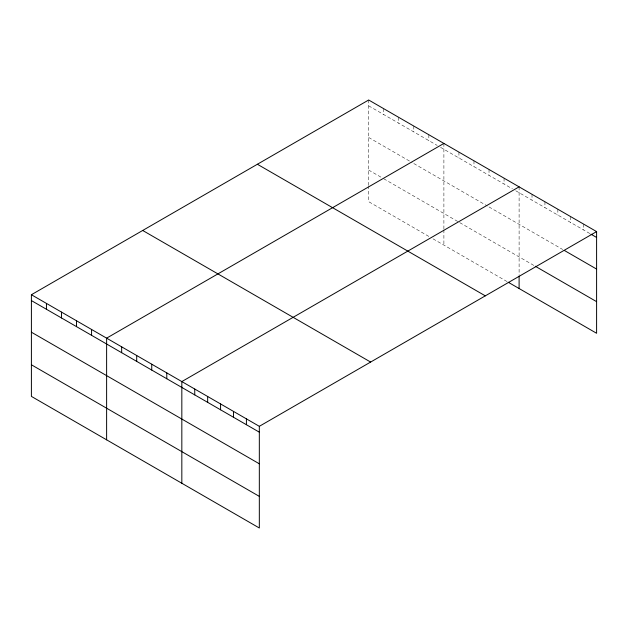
<?xml version="1.0" encoding="UTF-8"?>
<svg xmlns="http://www.w3.org/2000/svg" width="628" height="628" viewBox="0 0 628 628"><rect width="100%" height="100%" fill="white"/><g stroke="black" fill="none" stroke-linecap="round" stroke-linejoin="round"><path stroke-width="0.47" stroke-dasharray="3.14 2.35" d="M368.675 185.393L368.675 100.001M368.675 105.857L437.206 145.429M440.55 147.352L512.417 188.847M515.761 190.779L590.139 233.726M368.675 137.485L412.133 162.573M413.805 163.539L487.352 206M489.024 206.957L562.696 249.497M368.675 170.062L382.884 178.266M383.716 178.744L458.935 222.171M459.767 222.65L534.444 265.762M428.845 236.418L368.675 201.682L368.675 186.351M433.03 238.836L507.408 281.776M583.687 224.141L583.687 229.997M570.766 216.684L570.766 222.54M557.852 209.226L557.852 215.082M544.939 201.769L544.939 207.625M532.018 194.311L532.018 200.167M519.105 186.854L519.105 275.119M504.064 178.171L504.064 184.028M489.024 169.482L489.024 175.338M473.975 160.799L473.975 166.656M458.935 152.117L458.935 157.973M443.894 143.427L443.894 228.82M443.894 229.777L443.894 245.108M428.845 134.745L428.845 140.601M413.805 126.055L413.805 131.911M398.764 117.373L398.764 123.229M383.716 108.691L383.716 114.547"/><path stroke-width="0.94" d="M508.24 282.255L596.6 333.272L596.6 231.599L368.675 100.001L31.4 294.728L31.4 396.401L259.325 527.999L259.325 426.318L31.4 294.728M443.894 143.427L106.619 338.154L106.619 439.828M519.105 186.854L181.83 381.581L181.83 483.254M259.325 426.318L596.6 231.599M590.948 234.189L596.6 237.455M564.313 250.431L596.6 269.074M535.252 266.233L596.6 301.652M257.378 164.261L485.303 295.851M142.697 230.468L370.622 362.058M31.4 300.584L259.325 432.174M31.4 332.204L259.325 463.794M31.4 364.782L259.325 496.379M519.105 276.077L519.105 288.535M246.411 418.86L246.411 424.716M233.49 411.403L233.49 417.259M220.577 403.945L220.577 409.801M207.664 396.496L207.664 402.352M194.743 389.038L194.743 394.894M166.789 372.891L166.789 378.747M151.741 364.209L151.741 370.065M136.7 355.526L136.7 361.383M121.659 346.837L121.659 352.693M91.57 329.464L91.57 335.328M76.53 320.782L76.53 326.639M61.489 312.1L61.489 317.956M46.441 303.41L46.441 309.266"/></g></svg>
